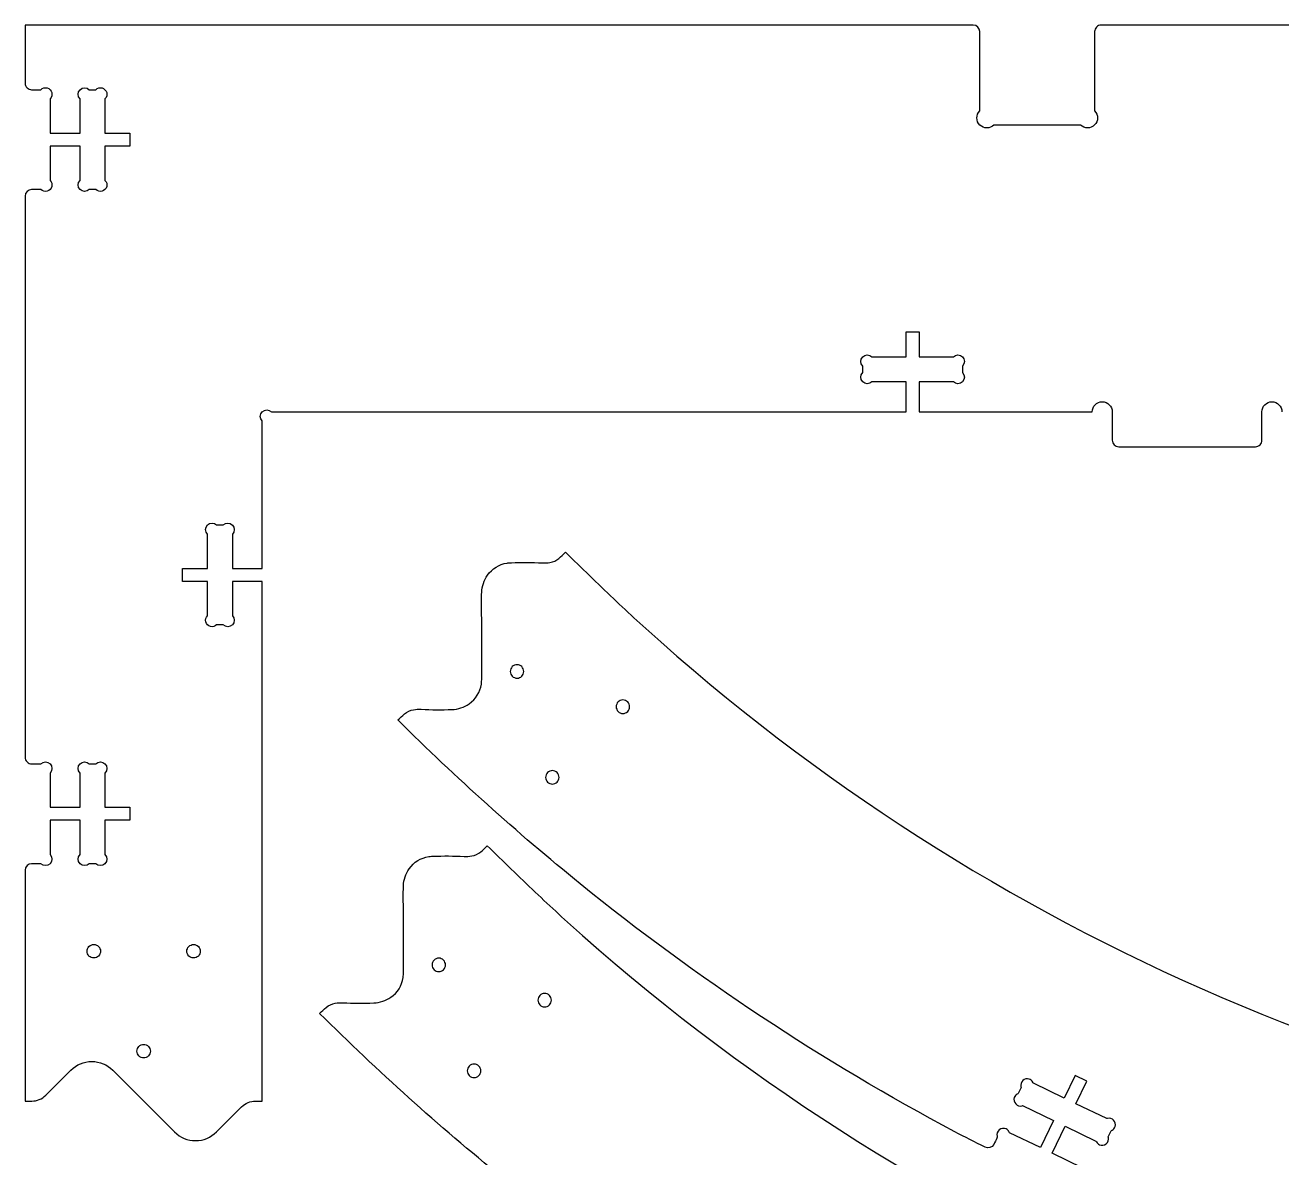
# Model space of a CAD drawing. Extents: x 1.2 to 94.8, y 1.3 to 46.7.
# Drawn here: x 1.22 to 26.4, y 24 to 46.68 of the extents above; entities that cross this region are included whole.
import ezdxf

# ---------------------------------------------------------------- set-up
doc = ezdxf.new("R2010")
doc.units = 0
doc.layers.add('THRUCUT_HOLES', color=150, linetype='CONTINUOUS')
doc.layers.add('THRUCUT_LARGE_PARTS', color=18, linetype='CONTINUOUS')

msp = doc.modelspace()

# ---------------------------------------------------------------- linework, layer by layer
at = {"layer": 'THRUCUT_HOLES'}
for points in [[(10.981, 33.836, 0.414214), (10.981, 33.645, 0.414214), (11.172, 33.645, 0.414214), (11.172, 33.836, 0.414214)], [(13.102, 33.129, 0.414214), (13.102, 32.938, 0.414214), (13.293, 32.938, 0.414214), (13.293, 33.129, 0.414214)], [(11.688, 31.715, 0.414214), (11.688, 31.524, 0.414214), (11.879, 31.524, 0.414214), (11.879, 31.715, 0.414214)], [(2.596, 28.002, -0.414214), (2.461, 28.137, -0.414214), (2.596, 28.272, -0.414214), (2.731, 28.137, -0.414214)], [(4.596, 28.002, -0.414214), (4.461, 28.137, -0.414214), (4.596, 28.272, -0.414214), (4.731, 28.137, -0.414214)], [(9.413, 27.959, 0.414214), (9.413, 27.768, 0.414214), (9.603, 27.768, 0.414214), (9.603, 27.959, 0.414214)], [(11.534, 27.252, 0.414214), (11.534, 27.061, 0.414214), (11.725, 27.061, 0.414214), (11.725, 27.252, 0.414214)], [(3.596, 26.002, -0.414214), (3.461, 26.137, -0.414214), (3.596, 26.272, -0.414214), (3.731, 26.137, -0.414214)], [(10.12, 25.838, 0.414214), (10.12, 25.647, 0.414214), (10.311, 25.647, 0.414214), (10.311, 25.838, 0.414214)]]:
    msp.add_lwpolyline(points, format="xyb", close=True, dxfattribs=at)
at = {"layer": 'THRUCUT_LARGE_PARTS'}
for points in [[(48, 46.682), (22.778, 46.682, 0.414216), (22.648, 46.552), (22.648, 44.965, -1), (22.366, 44.682), (21.496, 44.682), (20.631, 44.682, -1), (20.348, 44.965), (20.348, 46.552, 0.41421), (20.218, 46.682), (1.221, 46.682), (1.221, 45.52, 0.414214), (1.351, 45.39), (1.537, 45.39, -1), (1.721, 45.206), (1.721, 44.52), (2.321, 44.52), (2.321, 45.206, -1), (2.505, 45.39), (2.637, 45.39, -1), (2.821, 45.206), (2.821, 44.52), (3.321, 44.52), (3.321, 44.26), (2.821, 44.26), (2.821, 43.574, -1), (2.637, 43.39), (2.505, 43.39, -1), (2.321, 43.574), (2.321, 44.26), (1.721, 44.26), (1.721, 43.574, -1), (1.537, 43.39), (1.351, 43.39, 0.414211), (1.221, 43.26), (1.221, 32.02, 0.414214), (1.351, 31.89), (1.537, 31.89, -1), (1.721, 31.706), (1.721, 31.02), (2.321, 31.02), (2.321, 31.706, -1), (2.505, 31.89), (2.637, 31.89, -1), (2.821, 31.706), (2.821, 31.02), (3.321, 31.02), (3.321, 30.76), (2.821, 30.76), (2.821, 30.074, -1), (2.637, 29.89), (2.505, 29.89, -1), (2.321, 30.074), (2.321, 30.76), (1.721, 30.76), (1.721, 30.074, -1), (1.537, 29.89), (1.351, 29.89, 0.414211), (1.221, 29.76), (1.221, 25.137), (1.354, 25.137, 0.198856), (1.634, 25.252), (2.137, 25.756, -0.414214), (2.976, 25.756), (3.596, 25.137), (4.216, 24.518, 0.414214), (5.055, 24.519), (5.558, 25.022, -0.198856), (5.838, 25.137), (5.971, 25.137), (5.971, 35.543), (5.374, 35.543), (5.374, 34.857, -1), (5.191, 34.673), (5.058, 34.673, -1), (4.874, 34.857), (4.874, 35.543), (4.374, 35.543), (4.374, 35.803), (4.874, 35.803), (4.874, 36.489, -1), (5.058, 36.673), (5.191, 36.673, -1), (5.374, 36.489), (5.374, 35.803), (5.971, 35.803), (5.971, 38.756, -1), (6.155, 38.94), (18.872, 38.94), (18.872, 39.54), (18.185, 39.54, -1), (18.002, 39.724), (18.002, 39.856, -1), (18.185, 40.04), (18.872, 40.04), (18.872, 40.54), (19.132, 40.54), (19.132, 40.04), (19.818, 40.04, -1), (20.002, 39.856), (20.002, 39.724, -1), (19.818, 39.54), (19.132, 39.54), (19.131, 38.94), (22.601, 38.94, -1), (23.001, 38.94), (23.001, 38.37, 0.414213), (23.131, 38.24), (25.871, 38.24, 0.414214), (26.001, 38.37), (26.001, 38.94, -1), (26.401, 38.94)], [(22.415, 23.796), (21.797, 24.094), (22.057, 24.635), (22.675, 24.337, -0.08601), (22.687, 24.32, 0.186349), (22.744, 24.261, 0.284949), (22.88, 24.28, 0.285005), (22.924, 24.41, 0.066648), (22.922, 24.416, -0.145329), (22.921, 24.423), (22.978, 24.542, -0.079593), (22.997, 24.555, 0.210465), (23.059, 24.625, 0.269976), (23.03, 24.753, 0.269963), (22.905, 24.791, 0.065724), (22.899, 24.789, -0.145463), (22.892, 24.787), (22.274, 25.085), (22.491, 25.535), (22.257, 25.648), (22.04, 25.198), (21.421, 25.496, -0.079594), (21.408, 25.515, 0.210466), (21.338, 25.577, 0.269976), (21.21, 25.548, 0.269963), (21.172, 25.422, 0.065724), (21.175, 25.416, -0.145464), (21.176, 25.41), (21.119, 25.29, -0.079592), (21.099, 25.277, 0.210465), (21.038, 25.207, 0.269976), (21.067, 25.079, 0.269963), (21.192, 25.041, 0.065723), (21.198, 25.044, -0.145462), (21.205, 25.045), (21.823, 24.747), (21.562, 24.207), (20.944, 24.504, -0.08601), (20.933, 24.522, 0.186349), (20.875, 24.58, 0.284949), (20.739, 24.562, 0.285005), (20.695, 24.432, -0.171776), (20.691, 24.396, -0.008293), (20.627, 24.269, -0.406473), (20.454, 24.213, -0.007248), (19.849, 24.523, -0.048438), (12.344, 29.486, -0.025457), (8.69, 32.768, -0.018794), (8.821, 32.89, -0.1386), (9.002, 32.974, -0.052059), (9.156, 32.982, 0.021153), (9.774, 32.978, 0.143407), (10.117, 33.092, 0.207262), (10.362, 33.486, 0.01864), (10.365, 33.514, 0.009096), (10.369, 33.572, 0.01228), (10.372, 33.878, -0.003184), (10.369, 34.448, 0.003184), (10.366, 35.017, -0.01228), (10.369, 35.323, -0.143402), (10.484, 35.666, -0.207262), (10.877, 35.911, -0.01864), (10.906, 35.914, -0.009101), (10.964, 35.917, -0.021153), (11.582, 35.913, 0.052059), (11.736, 35.921, 0.13858), (11.917, 36.005, 0.018814), (12.048, 36.127, 0.004049), (13.009, 35.198, 0.009005), (13.956, 34.33, 0.082577), (25.597, 27.043, 0.082577), (38.97, 23.915, 0.004024)], [(10.776, 23.609, -0.025457), (7.122, 26.892, -0.018794), (7.253, 27.013, -0.1386), (7.433, 27.097, -0.052059), (7.588, 27.106, 0.021153), (8.206, 27.102, 0.143407), (8.549, 27.216, 0.207262), (8.794, 27.609, 0.01864), (8.797, 27.637, 0.009096), (8.8, 27.695, 0.01228), (8.804, 28.002, -0.003184), (8.801, 28.571, 0.003184), (8.798, 29.14, -0.01228), (8.801, 29.447, -0.143402), (8.916, 29.789, -0.207262), (9.309, 30.034, -0.01864), (9.337, 30.037, -0.009101), (9.395, 30.04, -0.021153), (10.014, 30.036, 0.052059), (10.168, 30.045, 0.13858), (10.349, 30.128, 0.018814), (10.48, 30.25, 0.004049), (11.441, 29.321, 0.009005), (12.388, 28.453, 0.082577), (24.029, 21.166, 0.082577)]]:
    msp.add_lwpolyline(points, format="xyb", dxfattribs=at)

doc.saveas('drawing.dxf')
